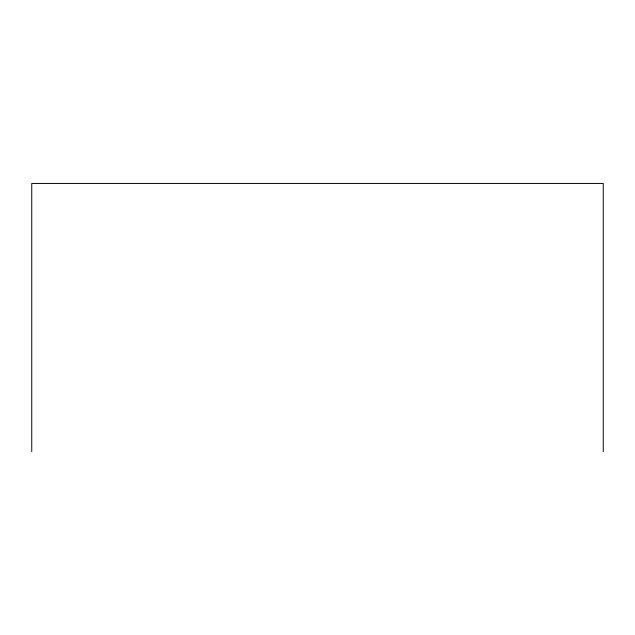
<?xml version="1.0" encoding="UTF-8"?>
<svg xmlns="http://www.w3.org/2000/svg" width="635" height="635" viewBox="0 0 635 635"><rect width="100%" height="100%" fill="white"/><g stroke="black" fill="none" stroke-linecap="round" stroke-linejoin="round"><path stroke-width="0.95" d="M603.25 451.564L603.25 183.436L31.75 183.436L31.75 451.564"/></g></svg>
